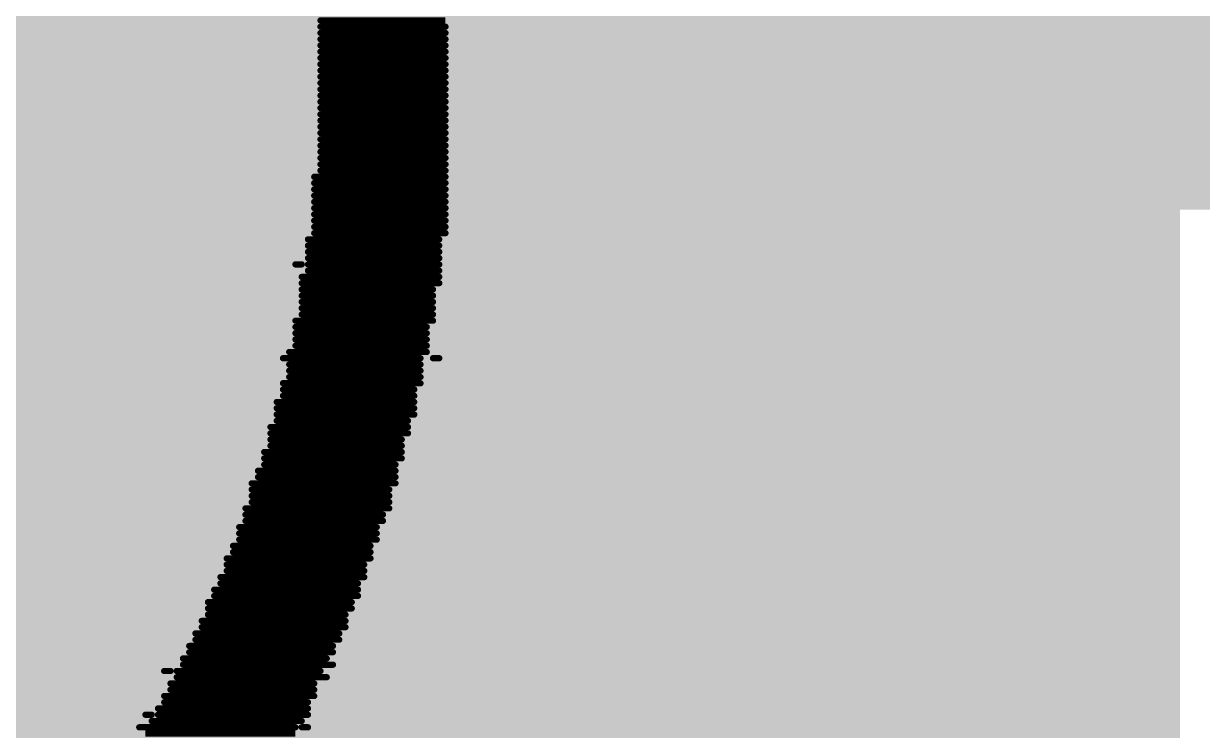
# Model space of a CAD drawing. Header units: inches. Extents: x 0 to 446, y -21 to 70.
# Drawn here: x 29.484 to 34.275, y 51.19 to 54.06 of the extents above; entities that cross this region are included whole.
import ezdxf

# ---------------------------------------------------------------- set-up
doc = ezdxf.new("R2010")
doc.units = ezdxf.units.IN
doc.layers.add('Bottom Overlay', color=54, linetype='Continuous')
doc.layers.add('Top Layer', color=1, linetype='Continuous')

msp = doc.modelspace()

# ---------------------------------------------------------------- hatches: boundary and pattern name
at = {"layer": 'Top Layer'}
for points in [[(29.1058, 54.4981), (29.1058, 53.3043), (69.5414, 53.3043), (69.5414, 54.4981)], [(29.1554, 37.9627), (34.1841, 37.9627), (34.1841, 53.9139), (29.1554, 53.9139)], [(29.1058, 9.7687), (31.7462, 9.7687), (31.7462, 53.5218), (29.1058, 53.5218)]]:
    msp.add_hatch(color=1, dxfattribs=at).paths.add_polyline_path(points)

# ---------------------------------------------------------------- linework, layer by layer
at = {"layer": 'Bottom Overlay'}
for points in [[(30.6908, 54.0727, 0.0254, 0.0254, 0), (31.1988, 54.0727, 0.0254, 0.0254, 0)], [(30.6908, 54.0473, 0.0254, 0.0254, 0), (31.1988, 54.0473, 0.0254, 0.0254, 0)], [(30.6908, 54.0219, 0.0254, 0.0254, 0), (31.1988, 54.0219, 0.0254, 0.0254, 0)], [(30.6908, 53.9965, 0.0254, 0.0254, 0), (31.1988, 53.9965, 0.0254, 0.0254, 0)], [(30.6908, 53.9711, 0.0254, 0.0254, 0), (31.1988, 53.9711, 0.0254, 0.0254, 0)], [(30.6908, 53.9457, 0.0254, 0.0254, 0), (31.1988, 53.9457, 0.0254, 0.0254, 0)], [(30.6908, 53.9203, 0.0254, 0.0254, 0), (31.1988, 53.9203, 0.0254, 0.0254, 0)], [(30.6908, 53.8949, 0.0254, 0.0254, 0), (31.1988, 53.8949, 0.0254, 0.0254, 0)], [(30.6908, 53.8695, 0.0254, 0.0254, 0), (31.1988, 53.8695, 0.0254, 0.0254, 0)], [(30.6908, 53.8441, 0.0254, 0.0254, 0), (31.1988, 53.8441, 0.0254, 0.0254, 0)], [(30.6908, 53.8187, 0.0254, 0.0254, 0), (31.1988, 53.8187, 0.0254, 0.0254, 0)], [(30.6908, 53.7933, 0.0254, 0.0254, 0), (31.1988, 53.7933, 0.0254, 0.0254, 0)], [(30.6908, 53.7679, 0.0254, 0.0254, 0), (31.1988, 53.7679, 0.0254, 0.0254, 0)], [(30.6908, 53.7425, 0.0254, 0.0254, 0), (31.1988, 53.7425, 0.0254, 0.0254, 0)], [(30.6908, 53.7171, 0.0254, 0.0254, 0), (31.1988, 53.7171, 0.0254, 0.0254, 0)], [(30.6908, 53.6917, 0.0254, 0.0254, 0), (31.1988, 53.6917, 0.0254, 0.0254, 0)], [(30.6908, 53.6663, 0.0254, 0.0254, 0), (31.1988, 53.6663, 0.0254, 0.0254, 0)], [(30.6908, 53.6409, 0.0254, 0.0254, 0), (31.1988, 53.6409, 0.0254, 0.0254, 0)], [(30.6908, 53.6155, 0.0254, 0.0254, 0), (31.1988, 53.6155, 0.0254, 0.0254, 0)], [(30.6908, 53.5901, 0.0254, 0.0254, 0), (31.1988, 53.5901, 0.0254, 0.0254, 0)], [(30.6908, 53.5647, 0.0254, 0.0254, 0), (31.1988, 53.5647, 0.0254, 0.0254, 0)], [(30.6908, 53.5393, 0.0254, 0.0254, 0), (31.1988, 53.5393, 0.0254, 0.0254, 0)], [(30.6908, 53.5139, 0.0254, 0.0254, 0), (31.1988, 53.5139, 0.0254, 0.0254, 0)], [(30.6908, 53.4885, 0.0254, 0.0254, 0), (31.1988, 53.4885, 0.0254, 0.0254, 0)], [(30.6908, 53.4631, 0.0254, 0.0254, 0), (31.1988, 53.4631, 0.0254, 0.0254, 0)], [(30.6654, 53.4377, 0.0254, 0.0254, 0), (31.1988, 53.4377, 0.0254, 0.0254, 0)], [(30.6654, 53.4123, 0.0254, 0.0254, 0), (31.1988, 53.4123, 0.0254, 0.0254, 0)], [(30.6654, 53.3869, 0.0254, 0.0254, 0), (31.1988, 53.3869, 0.0254, 0.0254, 0)], [(30.6654, 53.3615, 0.0254, 0.0254, 0), (31.1988, 53.3615, 0.0254, 0.0254, 0)], [(30.6654, 53.3361, 0.0254, 0.0254, 0), (31.1988, 53.3361, 0.0254, 0.0254, 0)], [(30.6654, 53.3107, 0.0254, 0.0254, 0), (31.1988, 53.3107, 0.0254, 0.0254, 0)], [(30.6654, 53.2853, 0.0254, 0.0254, 0), (31.1988, 53.2853, 0.0254, 0.0254, 0)], [(30.6654, 53.2599, 0.0254, 0.0254, 0), (31.1988, 53.2599, 0.0254, 0.0254, 0)], [(30.6654, 53.2345, 0.0254, 0.0254, 0), (31.1988, 53.2345, 0.0254, 0.0254, 0)], [(30.64, 53.1837, 0.0254, 0.0254, 0), (31.1734, 53.1837, 0.0254, 0.0254, 0)], [(30.6654, 53.2091, 0.0254, 0.0254, 0), (31.1988, 53.2091, 0.0254, 0.0254, 0)], [(30.64, 53.1583, 0.0254, 0.0254, 0), (31.1734, 53.1583, 0.0254, 0.0254, 0)], [(30.64, 53.1329, 0.0254, 0.0254, 0), (31.1734, 53.1329, 0.0254, 0.0254, 0)], [(30.5892, 53.0821, 0.0254, 0.0254, 0), (30.6146, 53.0821, 0.0254, 0.0254, 0)], [(30.64, 53.1075, 0.0254, 0.0254, 0), (31.1734, 53.1075, 0.0254, 0.0254, 0)], [(30.64, 53.0821, 0.0254, 0.0254, 0), (31.1734, 53.0821, 0.0254, 0.0254, 0)], [(30.6146, 53.0313, 0.0254, 0.0254, 0), (31.1734, 53.0313, 0.0254, 0.0254, 0)], [(30.64, 53.0567, 0.0254, 0.0254, 0), (31.1734, 53.0567, 0.0254, 0.0254, 0)], [(30.6146, 53.0059, 0.0254, 0.0254, 0), (31.1734, 53.0059, 0.0254, 0.0254, 0)], [(30.6146, 52.9805, 0.0254, 0.0254, 0), (31.148, 52.9805, 0.0254, 0.0254, 0)], [(30.6146, 52.9551, 0.0254, 0.0254, 0), (31.148, 52.9551, 0.0254, 0.0254, 0)], [(30.6146, 52.9297, 0.0254, 0.0254, 0), (31.148, 52.9297, 0.0254, 0.0254, 0)], [(30.6146, 52.9043, 0.0254, 0.0254, 0), (31.148, 52.9043, 0.0254, 0.0254, 0)], [(30.6146, 52.8789, 0.0254, 0.0254, 0), (31.148, 52.8789, 0.0254, 0.0254, 0)], [(30.5892, 52.8535, 0.0254, 0.0254, 0), (31.148, 52.8535, 0.0254, 0.0254, 0)], [(30.5892, 52.8281, 0.0254, 0.0254, 0), (31.1226, 52.8281, 0.0254, 0.0254, 0)], [(30.5892, 52.8027, 0.0254, 0.0254, 0), (31.1226, 52.8027, 0.0254, 0.0254, 0)], [(30.5892, 52.7773, 0.0254, 0.0254, 0), (31.1226, 52.7773, 0.0254, 0.0254, 0)], [(30.5892, 52.7519, 0.0254, 0.0254, 0), (31.1226, 52.7519, 0.0254, 0.0254, 0)], [(30.5384, 52.7011, 0.0254, 0.0254, 0), (31.0972, 52.7011, 0.0254, 0.0254, 0)], [(30.5638, 52.7265, 0.0254, 0.0254, 0), (31.1226, 52.7265, 0.0254, 0.0254, 0)], [(31.148, 52.7011, 0.0254, 0.0254, 0), (31.1734, 52.7011, 0.0254, 0.0254, 0)], [(30.5638, 52.6757, 0.0254, 0.0254, 0), (31.0972, 52.6757, 0.0254, 0.0254, 0)], [(30.5638, 52.6503, 0.0254, 0.0254, 0), (31.0972, 52.6503, 0.0254, 0.0254, 0)], [(30.5384, 52.5995, 0.0254, 0.0254, 0), (31.0972, 52.5995, 0.0254, 0.0254, 0)], [(30.5638, 52.6249, 0.0254, 0.0254, 0), (31.0972, 52.6249, 0.0254, 0.0254, 0)], [(30.5384, 52.5741, 0.0254, 0.0254, 0), (31.0718, 52.5741, 0.0254, 0.0254, 0)], [(30.5384, 52.5487, 0.0254, 0.0254, 0), (31.0718, 52.5487, 0.0254, 0.0254, 0)], [(30.513, 52.5233, 0.0254, 0.0254, 0), (31.0718, 52.5233, 0.0254, 0.0254, 0)], [(30.513, 52.4979, 0.0254, 0.0254, 0), (31.0718, 52.4979, 0.0254, 0.0254, 0)], [(30.513, 52.4725, 0.0254, 0.0254, 0), (31.0718, 52.4725, 0.0254, 0.0254, 0)], [(30.513, 52.4471, 0.0254, 0.0254, 0), (31.0464, 52.4471, 0.0254, 0.0254, 0)], [(30.4876, 52.4217, 0.0254, 0.0254, 0), (31.0464, 52.4217, 0.0254, 0.0254, 0)], [(30.4876, 52.3963, 0.0254, 0.0254, 0), (31.0464, 52.3963, 0.0254, 0.0254, 0)], [(30.4876, 52.3709, 0.0254, 0.0254, 0), (31.021, 52.3709, 0.0254, 0.0254, 0)], [(30.4622, 52.3201, 0.0254, 0.0254, 0), (31.021, 52.3201, 0.0254, 0.0254, 0)], [(30.4876, 52.3455, 0.0254, 0.0254, 0), (31.021, 52.3455, 0.0254, 0.0254, 0)], [(30.4622, 52.2947, 0.0254, 0.0254, 0), (31.021, 52.2947, 0.0254, 0.0254, 0)], [(30.4622, 52.2693, 0.0254, 0.0254, 0), (30.9956, 52.2693, 0.0254, 0.0254, 0)], [(30.4368, 52.2439, 0.0254, 0.0254, 0), (30.9956, 52.2439, 0.0254, 0.0254, 0)], [(30.4368, 52.2185, 0.0254, 0.0254, 0), (30.9956, 52.2185, 0.0254, 0.0254, 0)], [(30.4114, 52.1931, 0.0254, 0.0254, 0), (30.9956, 52.1931, 0.0254, 0.0254, 0)], [(30.4114, 52.1677, 0.0254, 0.0254, 0), (30.9702, 52.1677, 0.0254, 0.0254, 0)], [(30.4114, 52.1423, 0.0254, 0.0254, 0), (30.9702, 52.1423, 0.0254, 0.0254, 0)], [(30.4114, 52.1169, 0.0254, 0.0254, 0), (30.9702, 52.1169, 0.0254, 0.0254, 0)], [(30.386, 52.0915, 0.0254, 0.0254, 0), (30.9702, 52.0915, 0.0254, 0.0254, 0)], [(30.386, 52.0661, 0.0254, 0.0254, 0), (30.9448, 52.0661, 0.0254, 0.0254, 0)], [(30.3606, 52.0153, 0.0254, 0.0254, 0), (30.9194, 52.0153, 0.0254, 0.0254, 0)], [(30.386, 52.0407, 0.0254, 0.0254, 0), (30.9448, 52.0407, 0.0254, 0.0254, 0)], [(30.3606, 51.9899, 0.0254, 0.0254, 0), (30.9194, 51.9899, 0.0254, 0.0254, 0)], [(30.3606, 51.9645, 0.0254, 0.0254, 0), (30.9194, 51.9645, 0.0254, 0.0254, 0)], [(30.3352, 51.9391, 0.0254, 0.0254, 0), (30.894, 51.9391, 0.0254, 0.0254, 0)], [(30.3098, 51.8883, 0.0254, 0.0254, 0), (30.894, 51.8883, 0.0254, 0.0254, 0)], [(30.3352, 51.9137, 0.0254, 0.0254, 0), (30.894, 51.9137, 0.0254, 0.0254, 0)], [(30.3098, 51.8629, 0.0254, 0.0254, 0), (30.8686, 51.8629, 0.0254, 0.0254, 0)], [(30.3098, 51.8375, 0.0254, 0.0254, 0), (30.8686, 51.8375, 0.0254, 0.0254, 0)], [(30.2844, 51.8121, 0.0254, 0.0254, 0), (30.8686, 51.8121, 0.0254, 0.0254, 0)], [(30.2844, 51.7867, 0.0254, 0.0254, 0), (30.8432, 51.7867, 0.0254, 0.0254, 0)], [(30.259, 51.7613, 0.0254, 0.0254, 0), (30.8432, 51.7613, 0.0254, 0.0254, 0)], [(30.259, 51.7359, 0.0254, 0.0254, 0), (30.8432, 51.7359, 0.0254, 0.0254, 0)], [(30.2336, 51.7105, 0.0254, 0.0254, 0), (30.8178, 51.7105, 0.0254, 0.0254, 0)], [(30.2336, 51.6851, 0.0254, 0.0254, 0), (30.8178, 51.6851, 0.0254, 0.0254, 0)], [(30.2082, 51.6343, 0.0254, 0.0254, 0), (30.7924, 51.6343, 0.0254, 0.0254, 0)], [(30.2336, 51.6597, 0.0254, 0.0254, 0), (30.7924, 51.6597, 0.0254, 0.0254, 0)], [(30.1828, 51.5835, 0.0254, 0.0254, 0), (30.767, 51.5835, 0.0254, 0.0254, 0)], [(30.2082, 51.6089, 0.0254, 0.0254, 0), (30.7924, 51.6089, 0.0254, 0.0254, 0)], [(30.1574, 51.5327, 0.0254, 0.0254, 0), (30.7416, 51.5327, 0.0254, 0.0254, 0)], [(30.1828, 51.5581, 0.0254, 0.0254, 0), (30.767, 51.5581, 0.0254, 0.0254, 0)], [(30.1574, 51.5073, 0.0254, 0.0254, 0), (30.7416, 51.5073, 0.0254, 0.0254, 0)], [(30.132, 51.4819, 0.0254, 0.0254, 0), (30.7162, 51.4819, 0.0254, 0.0254, 0)], [(30.132, 51.4565, 0.0254, 0.0254, 0), (30.7416, 51.4565, 0.0254, 0.0254, 0)], [(30.0558, 51.4311, 0.0254, 0.0254, 0), (30.0812, 51.4311, 0.0254, 0.0254, 0)], [(30.1066, 51.4311, 0.0254, 0.0254, 0), (30.6908, 51.4311, 0.0254, 0.0254, 0)], [(30.1066, 51.4057, 0.0254, 0.0254, 0), (30.7162, 51.4057, 0.0254, 0.0254, 0)], [(30.0812, 51.3803, 0.0254, 0.0254, 0), (30.6654, 51.3803, 0.0254, 0.0254, 0)], [(30.0812, 51.3549, 0.0254, 0.0254, 0), (30.6654, 51.3549, 0.0254, 0.0254, 0)], [(30.0558, 51.3295, 0.0254, 0.0254, 0), (30.6654, 51.3295, 0.0254, 0.0254, 0)], [(30.0558, 51.3041, 0.0254, 0.0254, 0), (30.64, 51.3041, 0.0254, 0.0254, 0)], [(29.9796, 51.2533, 0.0254, 0.0254, 0), (30.005, 51.2533, 0.0254, 0.0254, 0)], [(30.0304, 51.2787, 0.0254, 0.0254, 0), (30.64, 51.2787, 0.0254, 0.0254, 0)], [(30.0304, 51.2533, 0.0254, 0.0254, 0), (30.64, 51.2533, 0.0254, 0.0254, 0)], [(29.9542, 51.2025, 0.0254, 0.0254, 0), (30.5892, 51.2025, 0.0254, 0.0254, 0)], [(30.005, 51.2279, 0.0254, 0.0254, 0), (30.6146, 51.2279, 0.0254, 0.0254, 0)], [(30.6146, 51.2025, 0.0254, 0.0254, 0), (30.64, 51.2025, 0.0254, 0.0254, 0)], [(29.9796, 51.1771, 0.0254, 0.0254, 0), (30.5892, 51.1771, 0.0254, 0.0254, 0)]]:
    msp.add_lwpolyline(points, format="xyseb", dxfattribs=at)
for points in [[(30.6845, 54.0727, 0.0127, 0.0127, 1), (30.6972, 54.0727, 0.0127, 0.0127, 1)], [(30.6845, 54.0473, 0.0127, 0.0127, 1), (30.6972, 54.0473, 0.0127, 0.0127, 1)], [(31.1925, 54.0473, 0.0127, 0.0127, 1), (31.2052, 54.0473, 0.0127, 0.0127, 1)], [(30.6845, 54.0219, 0.0127, 0.0127, 1), (30.6972, 54.0219, 0.0127, 0.0127, 1)], [(30.6845, 53.9965, 0.0127, 0.0127, 1), (30.6972, 53.9965, 0.0127, 0.0127, 1)], [(31.1925, 54.0219, 0.0127, 0.0127, 1), (31.2052, 54.0219, 0.0127, 0.0127, 1)], [(31.1925, 53.9965, 0.0127, 0.0127, 1), (31.2052, 53.9965, 0.0127, 0.0127, 1)], [(30.6845, 53.9711, 0.0127, 0.0127, 1), (30.6972, 53.9711, 0.0127, 0.0127, 1)], [(30.6845, 53.9457, 0.0127, 0.0127, 1), (30.6972, 53.9457, 0.0127, 0.0127, 1)], [(31.1925, 53.9711, 0.0127, 0.0127, 1), (31.2052, 53.9711, 0.0127, 0.0127, 1)], [(31.1925, 53.9457, 0.0127, 0.0127, 1), (31.2052, 53.9457, 0.0127, 0.0127, 1)], [(30.6845, 53.9203, 0.0127, 0.0127, 1), (30.6972, 53.9203, 0.0127, 0.0127, 1)], [(30.6845, 53.8949, 0.0127, 0.0127, 1), (30.6972, 53.8949, 0.0127, 0.0127, 1)], [(31.1925, 53.9203, 0.0127, 0.0127, 1), (31.2052, 53.9203, 0.0127, 0.0127, 1)], [(31.1925, 53.8949, 0.0127, 0.0127, 1), (31.2052, 53.8949, 0.0127, 0.0127, 1)], [(30.6845, 53.8695, 0.0127, 0.0127, 1), (30.6972, 53.8695, 0.0127, 0.0127, 1)], [(30.6845, 53.8441, 0.0127, 0.0127, 1), (30.6972, 53.8441, 0.0127, 0.0127, 1)], [(31.1925, 53.8695, 0.0127, 0.0127, 1), (31.2052, 53.8695, 0.0127, 0.0127, 1)], [(31.1925, 53.8441, 0.0127, 0.0127, 1), (31.2052, 53.8441, 0.0127, 0.0127, 1)], [(30.6845, 53.8187, 0.0127, 0.0127, 1), (30.6972, 53.8187, 0.0127, 0.0127, 1)], [(30.6845, 53.7933, 0.0127, 0.0127, 1), (30.6972, 53.7933, 0.0127, 0.0127, 1)], [(31.1925, 53.8187, 0.0127, 0.0127, 1), (31.2052, 53.8187, 0.0127, 0.0127, 1)], [(31.1925, 53.7933, 0.0127, 0.0127, 1), (31.2052, 53.7933, 0.0127, 0.0127, 1)], [(30.6845, 53.7679, 0.0127, 0.0127, 1), (30.6972, 53.7679, 0.0127, 0.0127, 1)], [(30.6845, 53.7425, 0.0127, 0.0127, 1), (30.6972, 53.7425, 0.0127, 0.0127, 1)], [(31.1925, 53.7679, 0.0127, 0.0127, 1), (31.2052, 53.7679, 0.0127, 0.0127, 1)], [(31.1925, 53.7425, 0.0127, 0.0127, 1), (31.2052, 53.7425, 0.0127, 0.0127, 1)], [(30.6845, 53.7171, 0.0127, 0.0127, 1), (30.6972, 53.7171, 0.0127, 0.0127, 1)], [(30.6845, 53.6917, 0.0127, 0.0127, 1), (30.6972, 53.6917, 0.0127, 0.0127, 1)], [(31.1925, 53.7171, 0.0127, 0.0127, 1), (31.2052, 53.7171, 0.0127, 0.0127, 1)], [(31.1925, 53.6917, 0.0127, 0.0127, 1), (31.2052, 53.6917, 0.0127, 0.0127, 1)], [(30.6845, 53.6663, 0.0127, 0.0127, 1), (30.6972, 53.6663, 0.0127, 0.0127, 1)], [(30.6845, 53.6409, 0.0127, 0.0127, 1), (30.6972, 53.6409, 0.0127, 0.0127, 1)], [(31.1925, 53.6663, 0.0127, 0.0127, 1), (31.2052, 53.6663, 0.0127, 0.0127, 1)], [(31.1925, 53.6409, 0.0127, 0.0127, 1), (31.2052, 53.6409, 0.0127, 0.0127, 1)], [(30.6845, 53.6155, 0.0127, 0.0127, 1), (30.6972, 53.6155, 0.0127, 0.0127, 1)], [(31.1925, 53.6155, 0.0127, 0.0127, 1), (31.2052, 53.6155, 0.0127, 0.0127, 1)], [(30.6845, 53.5901, 0.0127, 0.0127, 1), (30.6972, 53.5901, 0.0127, 0.0127, 1)], [(30.6845, 53.5647, 0.0127, 0.0127, 1), (30.6972, 53.5647, 0.0127, 0.0127, 1)], [(31.1925, 53.5901, 0.0127, 0.0127, 1), (31.2052, 53.5901, 0.0127, 0.0127, 1)], [(31.1925, 53.5647, 0.0127, 0.0127, 1), (31.2052, 53.5647, 0.0127, 0.0127, 1)], [(30.6845, 53.5393, 0.0127, 0.0127, 1), (30.6972, 53.5393, 0.0127, 0.0127, 1)], [(30.6845, 53.5139, 0.0127, 0.0127, 1), (30.6972, 53.5139, 0.0127, 0.0127, 1)], [(31.1925, 53.5393, 0.0127, 0.0127, 1), (31.2052, 53.5393, 0.0127, 0.0127, 1)], [(31.1925, 53.5139, 0.0127, 0.0127, 1), (31.2052, 53.5139, 0.0127, 0.0127, 1)], [(30.6845, 53.4885, 0.0127, 0.0127, 1), (30.6972, 53.4885, 0.0127, 0.0127, 1)], [(30.6845, 53.4631, 0.0127, 0.0127, 1), (30.6972, 53.4631, 0.0127, 0.0127, 1)], [(31.1925, 53.4885, 0.0127, 0.0127, 1), (31.2052, 53.4885, 0.0127, 0.0127, 1)], [(31.1925, 53.4631, 0.0127, 0.0127, 1), (31.2052, 53.4631, 0.0127, 0.0127, 1)], [(30.6591, 53.4377, 0.0127, 0.0127, 1), (30.6718, 53.4377, 0.0127, 0.0127, 1)], [(30.6591, 53.4123, 0.0127, 0.0127, 1), (30.6718, 53.4123, 0.0127, 0.0127, 1)], [(31.1925, 53.4377, 0.0127, 0.0127, 1), (31.2052, 53.4377, 0.0127, 0.0127, 1)], [(31.1925, 53.4123, 0.0127, 0.0127, 1), (31.2052, 53.4123, 0.0127, 0.0127, 1)], [(30.6591, 53.3869, 0.0127, 0.0127, 1), (30.6718, 53.3869, 0.0127, 0.0127, 1)], [(30.6591, 53.3615, 0.0127, 0.0127, 1), (30.6718, 53.3615, 0.0127, 0.0127, 1)], [(31.1925, 53.3869, 0.0127, 0.0127, 1), (31.2052, 53.3869, 0.0127, 0.0127, 1)], [(31.1925, 53.3615, 0.0127, 0.0127, 1), (31.2052, 53.3615, 0.0127, 0.0127, 1)], [(30.6591, 53.3361, 0.0127, 0.0127, 1), (30.6718, 53.3361, 0.0127, 0.0127, 1)], [(30.6591, 53.3107, 0.0127, 0.0127, 1), (30.6718, 53.3107, 0.0127, 0.0127, 1)], [(31.1925, 53.3361, 0.0127, 0.0127, 1), (31.2052, 53.3361, 0.0127, 0.0127, 1)], [(31.1925, 53.3107, 0.0127, 0.0127, 1), (31.2052, 53.3107, 0.0127, 0.0127, 1)], [(30.6591, 53.2853, 0.0127, 0.0127, 1), (30.6718, 53.2853, 0.0127, 0.0127, 1)], [(30.6591, 53.2599, 0.0127, 0.0127, 1), (30.6718, 53.2599, 0.0127, 0.0127, 1)], [(31.1925, 53.2853, 0.0127, 0.0127, 1), (31.2052, 53.2853, 0.0127, 0.0127, 1)], [(31.1925, 53.2599, 0.0127, 0.0127, 1), (31.2052, 53.2599, 0.0127, 0.0127, 1)], [(30.6591, 53.2345, 0.0127, 0.0127, 1), (30.6718, 53.2345, 0.0127, 0.0127, 1)], [(31.1925, 53.2345, 0.0127, 0.0127, 1), (31.2052, 53.2345, 0.0127, 0.0127, 1)], [(30.6337, 53.1837, 0.0127, 0.0127, 1), (30.6464, 53.1837, 0.0127, 0.0127, 1)], [(30.6591, 53.2091, 0.0127, 0.0127, 1), (30.6718, 53.2091, 0.0127, 0.0127, 1)], [(31.1671, 53.1837, 0.0127, 0.0127, 1), (31.1798, 53.1837, 0.0127, 0.0127, 1)], [(31.1925, 53.2091, 0.0127, 0.0127, 1), (31.2052, 53.2091, 0.0127, 0.0127, 1)], [(30.6337, 53.1583, 0.0127, 0.0127, 1), (30.6464, 53.1583, 0.0127, 0.0127, 1)], [(30.6337, 53.1329, 0.0127, 0.0127, 1), (30.6464, 53.1329, 0.0127, 0.0127, 1)], [(31.1671, 53.1583, 0.0127, 0.0127, 1), (31.1798, 53.1583, 0.0127, 0.0127, 1)], [(31.1671, 53.1329, 0.0127, 0.0127, 1), (31.1798, 53.1329, 0.0127, 0.0127, 1)], [(30.5829, 53.0821, 0.0127, 0.0127, 1), (30.5956, 53.0821, 0.0127, 0.0127, 1)], [(30.6083, 53.0821, 0.0127, 0.0127, 1), (30.621, 53.0821, 0.0127, 0.0127, 1)], [(30.6337, 53.1075, 0.0127, 0.0127, 1), (30.6464, 53.1075, 0.0127, 0.0127, 1)], [(30.6337, 53.0821, 0.0127, 0.0127, 1), (30.6464, 53.0821, 0.0127, 0.0127, 1)], [(31.1671, 53.1075, 0.0127, 0.0127, 1), (31.1798, 53.1075, 0.0127, 0.0127, 1)], [(31.1671, 53.0821, 0.0127, 0.0127, 1), (31.1798, 53.0821, 0.0127, 0.0127, 1)], [(30.6083, 53.0313, 0.0127, 0.0127, 1), (30.621, 53.0313, 0.0127, 0.0127, 1)], [(30.6337, 53.0567, 0.0127, 0.0127, 1), (30.6464, 53.0567, 0.0127, 0.0127, 1)], [(31.1671, 53.0567, 0.0127, 0.0127, 1), (31.1798, 53.0567, 0.0127, 0.0127, 1)], [(31.1671, 53.0313, 0.0127, 0.0127, 1), (31.1798, 53.0313, 0.0127, 0.0127, 1)], [(30.6083, 53.0059, 0.0127, 0.0127, 1), (30.621, 53.0059, 0.0127, 0.0127, 1)], [(30.6083, 52.9805, 0.0127, 0.0127, 1), (30.621, 52.9805, 0.0127, 0.0127, 1)], [(31.1417, 52.9805, 0.0127, 0.0127, 1), (31.1544, 52.9805, 0.0127, 0.0127, 1)], [(31.1671, 53.0059, 0.0127, 0.0127, 1), (31.1798, 53.0059, 0.0127, 0.0127, 1)], [(30.6083, 52.9551, 0.0127, 0.0127, 1), (30.621, 52.9551, 0.0127, 0.0127, 1)], [(30.6083, 52.9297, 0.0127, 0.0127, 1), (30.621, 52.9297, 0.0127, 0.0127, 1)], [(31.1417, 52.9551, 0.0127, 0.0127, 1), (31.1544, 52.9551, 0.0127, 0.0127, 1)], [(31.1417, 52.9297, 0.0127, 0.0127, 1), (31.1544, 52.9297, 0.0127, 0.0127, 1)], [(30.6083, 52.9043, 0.0127, 0.0127, 1), (30.621, 52.9043, 0.0127, 0.0127, 1)], [(30.6083, 52.8789, 0.0127, 0.0127, 1), (30.621, 52.8789, 0.0127, 0.0127, 1)], [(31.1417, 52.9043, 0.0127, 0.0127, 1), (31.1544, 52.9043, 0.0127, 0.0127, 1)], [(31.1417, 52.8789, 0.0127, 0.0127, 1), (31.1544, 52.8789, 0.0127, 0.0127, 1)], [(30.5829, 52.8535, 0.0127, 0.0127, 1), (30.5956, 52.8535, 0.0127, 0.0127, 1)], [(30.5829, 52.8281, 0.0127, 0.0127, 1), (30.5956, 52.8281, 0.0127, 0.0127, 1)], [(31.1163, 52.8281, 0.0127, 0.0127, 1), (31.129, 52.8281, 0.0127, 0.0127, 1)], [(31.1417, 52.8535, 0.0127, 0.0127, 1), (31.1544, 52.8535, 0.0127, 0.0127, 1)], [(30.5829, 52.8027, 0.0127, 0.0127, 1), (30.5956, 52.8027, 0.0127, 0.0127, 1)], [(31.1163, 52.8027, 0.0127, 0.0127, 1), (31.129, 52.8027, 0.0127, 0.0127, 1)], [(30.5829, 52.7773, 0.0127, 0.0127, 1), (30.5956, 52.7773, 0.0127, 0.0127, 1)], [(30.5829, 52.7519, 0.0127, 0.0127, 1), (30.5956, 52.7519, 0.0127, 0.0127, 1)], [(31.1163, 52.7773, 0.0127, 0.0127, 1), (31.129, 52.7773, 0.0127, 0.0127, 1)], [(31.1163, 52.7519, 0.0127, 0.0127, 1), (31.129, 52.7519, 0.0127, 0.0127, 1)], [(30.5321, 52.7011, 0.0127, 0.0127, 1), (30.5448, 52.7011, 0.0127, 0.0127, 1)], [(30.5575, 52.7265, 0.0127, 0.0127, 1), (30.5702, 52.7265, 0.0127, 0.0127, 1)], [(31.0909, 52.7011, 0.0127, 0.0127, 1), (31.1036, 52.7011, 0.0127, 0.0127, 1)], [(31.1163, 52.7265, 0.0127, 0.0127, 1), (31.129, 52.7265, 0.0127, 0.0127, 1)], [(31.1417, 52.7011, 0.0127, 0.0127, 1), (31.1544, 52.7011, 0.0127, 0.0127, 1)], [(31.1671, 52.7011, 0.0127, 0.0127, 1), (31.1798, 52.7011, 0.0127, 0.0127, 1)], [(30.5575, 52.6757, 0.0127, 0.0127, 1), (30.5702, 52.6757, 0.0127, 0.0127, 1)], [(30.5575, 52.6503, 0.0127, 0.0127, 1), (30.5702, 52.6503, 0.0127, 0.0127, 1)], [(31.0909, 52.6757, 0.0127, 0.0127, 1), (31.1036, 52.6757, 0.0127, 0.0127, 1)], [(31.0909, 52.6503, 0.0127, 0.0127, 1), (31.1036, 52.6503, 0.0127, 0.0127, 1)], [(30.5321, 52.5995, 0.0127, 0.0127, 1), (30.5448, 52.5995, 0.0127, 0.0127, 1)], [(30.5575, 52.6249, 0.0127, 0.0127, 1), (30.5702, 52.6249, 0.0127, 0.0127, 1)], [(31.0909, 52.6249, 0.0127, 0.0127, 1), (31.1036, 52.6249, 0.0127, 0.0127, 1)], [(31.0909, 52.5995, 0.0127, 0.0127, 1), (31.1036, 52.5995, 0.0127, 0.0127, 1)], [(30.5321, 52.5741, 0.0127, 0.0127, 1), (30.5448, 52.5741, 0.0127, 0.0127, 1)], [(30.5321, 52.5487, 0.0127, 0.0127, 1), (30.5448, 52.5487, 0.0127, 0.0127, 1)], [(31.0655, 52.5741, 0.0127, 0.0127, 1), (31.0782, 52.5741, 0.0127, 0.0127, 1)], [(31.0655, 52.5487, 0.0127, 0.0127, 1), (31.0782, 52.5487, 0.0127, 0.0127, 1)], [(30.5067, 52.5233, 0.0127, 0.0127, 1), (30.5194, 52.5233, 0.0127, 0.0127, 1)], [(30.5067, 52.4979, 0.0127, 0.0127, 1), (30.5194, 52.4979, 0.0127, 0.0127, 1)], [(31.0655, 52.5233, 0.0127, 0.0127, 1), (31.0782, 52.5233, 0.0127, 0.0127, 1)], [(31.0655, 52.4979, 0.0127, 0.0127, 1), (31.0782, 52.4979, 0.0127, 0.0127, 1)], [(30.5067, 52.4725, 0.0127, 0.0127, 1), (30.5194, 52.4725, 0.0127, 0.0127, 1)], [(30.5067, 52.4471, 0.0127, 0.0127, 1), (30.5194, 52.4471, 0.0127, 0.0127, 1)], [(31.0401, 52.4471, 0.0127, 0.0127, 1), (31.0528, 52.4471, 0.0127, 0.0127, 1)], [(31.0655, 52.4725, 0.0127, 0.0127, 1), (31.0782, 52.4725, 0.0127, 0.0127, 1)], [(30.4813, 52.4217, 0.0127, 0.0127, 1), (30.494, 52.4217, 0.0127, 0.0127, 1)], [(30.4813, 52.3963, 0.0127, 0.0127, 1), (30.494, 52.3963, 0.0127, 0.0127, 1)], [(31.0401, 52.4217, 0.0127, 0.0127, 1), (31.0528, 52.4217, 0.0127, 0.0127, 1)], [(31.0401, 52.3963, 0.0127, 0.0127, 1), (31.0528, 52.3963, 0.0127, 0.0127, 1)], [(30.4813, 52.3709, 0.0127, 0.0127, 1), (30.494, 52.3709, 0.0127, 0.0127, 1)], [(31.0147, 52.3709, 0.0127, 0.0127, 1), (31.0274, 52.3709, 0.0127, 0.0127, 1)], [(30.4559, 52.3201, 0.0127, 0.0127, 1), (30.4686, 52.3201, 0.0127, 0.0127, 1)], [(30.4813, 52.3455, 0.0127, 0.0127, 1), (30.494, 52.3455, 0.0127, 0.0127, 1)], [(31.0147, 52.3455, 0.0127, 0.0127, 1), (31.0274, 52.3455, 0.0127, 0.0127, 1)], [(31.0147, 52.3201, 0.0127, 0.0127, 1), (31.0274, 52.3201, 0.0127, 0.0127, 1)], [(30.4559, 52.2947, 0.0127, 0.0127, 1), (30.4686, 52.2947, 0.0127, 0.0127, 1)], [(30.4559, 52.2693, 0.0127, 0.0127, 1), (30.4686, 52.2693, 0.0127, 0.0127, 1)], [(30.9893, 52.2693, 0.0127, 0.0127, 1), (31.002, 52.2693, 0.0127, 0.0127, 1)], [(31.0147, 52.2947, 0.0127, 0.0127, 1), (31.0274, 52.2947, 0.0127, 0.0127, 1)], [(30.4305, 52.2439, 0.0127, 0.0127, 1), (30.4432, 52.2439, 0.0127, 0.0127, 1)], [(30.4305, 52.2185, 0.0127, 0.0127, 1), (30.4432, 52.2185, 0.0127, 0.0127, 1)], [(30.9893, 52.2439, 0.0127, 0.0127, 1), (31.002, 52.2439, 0.0127, 0.0127, 1)], [(30.9893, 52.2185, 0.0127, 0.0127, 1), (31.002, 52.2185, 0.0127, 0.0127, 1)], [(30.4051, 52.1931, 0.0127, 0.0127, 1), (30.4178, 52.1931, 0.0127, 0.0127, 1)], [(30.4051, 52.1677, 0.0127, 0.0127, 1), (30.4178, 52.1677, 0.0127, 0.0127, 1)], [(30.9639, 52.1677, 0.0127, 0.0127, 1), (30.9766, 52.1677, 0.0127, 0.0127, 1)], [(30.9893, 52.1931, 0.0127, 0.0127, 1), (31.002, 52.1931, 0.0127, 0.0127, 1)], [(30.4051, 52.1423, 0.0127, 0.0127, 1), (30.4178, 52.1423, 0.0127, 0.0127, 1)], [(30.4051, 52.1169, 0.0127, 0.0127, 1), (30.4178, 52.1169, 0.0127, 0.0127, 1)], [(30.9639, 52.1423, 0.0127, 0.0127, 1), (30.9766, 52.1423, 0.0127, 0.0127, 1)], [(30.9639, 52.1169, 0.0127, 0.0127, 1), (30.9766, 52.1169, 0.0127, 0.0127, 1)], [(30.3797, 52.0915, 0.0127, 0.0127, 1), (30.3924, 52.0915, 0.0127, 0.0127, 1)], [(30.3797, 52.0661, 0.0127, 0.0127, 1), (30.3924, 52.0661, 0.0127, 0.0127, 1)], [(30.9385, 52.0661, 0.0127, 0.0127, 1), (30.9512, 52.0661, 0.0127, 0.0127, 1)], [(30.9639, 52.0915, 0.0127, 0.0127, 1), (30.9766, 52.0915, 0.0127, 0.0127, 1)], [(30.3543, 52.0153, 0.0127, 0.0127, 1), (30.367, 52.0153, 0.0127, 0.0127, 1)], [(30.3797, 52.0407, 0.0127, 0.0127, 1), (30.3924, 52.0407, 0.0127, 0.0127, 1)], [(30.9131, 52.0153, 0.0127, 0.0127, 1), (30.9258, 52.0153, 0.0127, 0.0127, 1)], [(30.9385, 52.0407, 0.0127, 0.0127, 1), (30.9512, 52.0407, 0.0127, 0.0127, 1)], [(30.3543, 51.9899, 0.0127, 0.0127, 1), (30.367, 51.9899, 0.0127, 0.0127, 1)], [(30.3543, 51.9645, 0.0127, 0.0127, 1), (30.367, 51.9645, 0.0127, 0.0127, 1)], [(30.9131, 51.9899, 0.0127, 0.0127, 1), (30.9258, 51.9899, 0.0127, 0.0127, 1)], [(30.9131, 51.9645, 0.0127, 0.0127, 1), (30.9258, 51.9645, 0.0127, 0.0127, 1)], [(30.3289, 51.9391, 0.0127, 0.0127, 1), (30.3416, 51.9391, 0.0127, 0.0127, 1)], [(30.8877, 51.9391, 0.0127, 0.0127, 1), (30.9004, 51.9391, 0.0127, 0.0127, 1)], [(30.3035, 51.8883, 0.0127, 0.0127, 1), (30.3162, 51.8883, 0.0127, 0.0127, 1)], [(30.3289, 51.9137, 0.0127, 0.0127, 1), (30.3416, 51.9137, 0.0127, 0.0127, 1)], [(30.8877, 51.9137, 0.0127, 0.0127, 1), (30.9004, 51.9137, 0.0127, 0.0127, 1)], [(30.8877, 51.8883, 0.0127, 0.0127, 1), (30.9004, 51.8883, 0.0127, 0.0127, 1)], [(30.3035, 51.8629, 0.0127, 0.0127, 1), (30.3162, 51.8629, 0.0127, 0.0127, 1)], [(30.3035, 51.8375, 0.0127, 0.0127, 1), (30.3162, 51.8375, 0.0127, 0.0127, 1)], [(30.8623, 51.8629, 0.0127, 0.0127, 1), (30.875, 51.8629, 0.0127, 0.0127, 1)], [(30.8623, 51.8375, 0.0127, 0.0127, 1), (30.875, 51.8375, 0.0127, 0.0127, 1)], [(30.2781, 51.8121, 0.0127, 0.0127, 1), (30.2908, 51.8121, 0.0127, 0.0127, 1)], [(30.2781, 51.7867, 0.0127, 0.0127, 1), (30.2908, 51.7867, 0.0127, 0.0127, 1)], [(30.8369, 51.7867, 0.0127, 0.0127, 1), (30.8496, 51.7867, 0.0127, 0.0127, 1)], [(30.8623, 51.8121, 0.0127, 0.0127, 1), (30.875, 51.8121, 0.0127, 0.0127, 1)], [(30.2527, 51.7613, 0.0127, 0.0127, 1), (30.2654, 51.7613, 0.0127, 0.0127, 1)], [(30.2527, 51.7359, 0.0127, 0.0127, 1), (30.2654, 51.7359, 0.0127, 0.0127, 1)], [(30.8369, 51.7613, 0.0127, 0.0127, 1), (30.8496, 51.7613, 0.0127, 0.0127, 1)], [(30.8369, 51.7359, 0.0127, 0.0127, 1), (30.8496, 51.7359, 0.0127, 0.0127, 1)], [(30.2273, 51.7105, 0.0127, 0.0127, 1), (30.24, 51.7105, 0.0127, 0.0127, 1)], [(30.2273, 51.6851, 0.0127, 0.0127, 1), (30.24, 51.6851, 0.0127, 0.0127, 1)], [(30.8115, 51.7105, 0.0127, 0.0127, 1), (30.8242, 51.7105, 0.0127, 0.0127, 1)], [(30.8115, 51.6851, 0.0127, 0.0127, 1), (30.8242, 51.6851, 0.0127, 0.0127, 1)], [(30.2019, 51.6343, 0.0127, 0.0127, 1), (30.2146, 51.6343, 0.0127, 0.0127, 1)], [(30.2273, 51.6597, 0.0127, 0.0127, 1), (30.24, 51.6597, 0.0127, 0.0127, 1)], [(30.7861, 51.6597, 0.0127, 0.0127, 1), (30.7988, 51.6597, 0.0127, 0.0127, 1)], [(30.7861, 51.6343, 0.0127, 0.0127, 1), (30.7988, 51.6343, 0.0127, 0.0127, 1)], [(30.1765, 51.5835, 0.0127, 0.0127, 1), (30.1892, 51.5835, 0.0127, 0.0127, 1)], [(30.2019, 51.6089, 0.0127, 0.0127, 1), (30.2146, 51.6089, 0.0127, 0.0127, 1)], [(30.7607, 51.5835, 0.0127, 0.0127, 1), (30.7734, 51.5835, 0.0127, 0.0127, 1)], [(30.7861, 51.6089, 0.0127, 0.0127, 1), (30.7988, 51.6089, 0.0127, 0.0127, 1)], [(30.1511, 51.5327, 0.0127, 0.0127, 1), (30.1638, 51.5327, 0.0127, 0.0127, 1)], [(30.1765, 51.5581, 0.0127, 0.0127, 1), (30.1892, 51.5581, 0.0127, 0.0127, 1)], [(30.7353, 51.5327, 0.0127, 0.0127, 1), (30.748, 51.5327, 0.0127, 0.0127, 1)], [(30.7607, 51.5581, 0.0127, 0.0127, 1), (30.7734, 51.5581, 0.0127, 0.0127, 1)], [(30.1511, 51.5073, 0.0127, 0.0127, 1), (30.1638, 51.5073, 0.0127, 0.0127, 1)], [(30.7353, 51.5073, 0.0127, 0.0127, 1), (30.748, 51.5073, 0.0127, 0.0127, 1)], [(30.1257, 51.4819, 0.0127, 0.0127, 1), (30.1384, 51.4819, 0.0127, 0.0127, 1)], [(30.1257, 51.4565, 0.0127, 0.0127, 1), (30.1384, 51.4565, 0.0127, 0.0127, 1)], [(30.7099, 51.4819, 0.0127, 0.0127, 1), (30.7226, 51.4819, 0.0127, 0.0127, 1)], [(30.7353, 51.4565, 0.0127, 0.0127, 1), (30.748, 51.4565, 0.0127, 0.0127, 1)], [(30.0495, 51.4311, 0.0127, 0.0127, 1), (30.0622, 51.4311, 0.0127, 0.0127, 1)], [(30.0749, 51.4311, 0.0127, 0.0127, 1), (30.0876, 51.4311, 0.0127, 0.0127, 1)], [(30.1003, 51.4311, 0.0127, 0.0127, 1), (30.113, 51.4311, 0.0127, 0.0127, 1)], [(30.1003, 51.4057, 0.0127, 0.0127, 1), (30.113, 51.4057, 0.0127, 0.0127, 1)], [(30.6845, 51.4311, 0.0127, 0.0127, 1), (30.6972, 51.4311, 0.0127, 0.0127, 1)], [(30.7099, 51.4057, 0.0127, 0.0127, 1), (30.7226, 51.4057, 0.0127, 0.0127, 1)], [(30.0749, 51.3803, 0.0127, 0.0127, 1), (30.0876, 51.3803, 0.0127, 0.0127, 1)], [(30.0749, 51.3549, 0.0127, 0.0127, 1), (30.0876, 51.3549, 0.0127, 0.0127, 1)], [(30.6591, 51.3803, 0.0127, 0.0127, 1), (30.6718, 51.3803, 0.0127, 0.0127, 1)], [(30.6591, 51.3549, 0.0127, 0.0127, 1), (30.6718, 51.3549, 0.0127, 0.0127, 1)], [(30.0495, 51.3295, 0.0127, 0.0127, 1), (30.0622, 51.3295, 0.0127, 0.0127, 1)], [(30.0495, 51.3041, 0.0127, 0.0127, 1), (30.0622, 51.3041, 0.0127, 0.0127, 1)], [(30.6337, 51.3041, 0.0127, 0.0127, 1), (30.6464, 51.3041, 0.0127, 0.0127, 1)], [(30.6591, 51.3295, 0.0127, 0.0127, 1), (30.6718, 51.3295, 0.0127, 0.0127, 1)], [(29.9733, 51.2533, 0.0127, 0.0127, 1), (29.986, 51.2533, 0.0127, 0.0127, 1)], [(29.9987, 51.2533, 0.0127, 0.0127, 1), (30.0114, 51.2533, 0.0127, 0.0127, 1)], [(30.0241, 51.2787, 0.0127, 0.0127, 1), (30.0368, 51.2787, 0.0127, 0.0127, 1)], [(30.0241, 51.2533, 0.0127, 0.0127, 1), (30.0368, 51.2533, 0.0127, 0.0127, 1)], [(30.6337, 51.2787, 0.0127, 0.0127, 1), (30.6464, 51.2787, 0.0127, 0.0127, 1)], [(30.6337, 51.2533, 0.0127, 0.0127, 1), (30.6464, 51.2533, 0.0127, 0.0127, 1)], [(29.9479, 51.2025, 0.0127, 0.0127, 1), (29.9606, 51.2025, 0.0127, 0.0127, 1)], [(29.9987, 51.2279, 0.0127, 0.0127, 1), (30.0114, 51.2279, 0.0127, 0.0127, 1)], [(30.5829, 51.2025, 0.0127, 0.0127, 1), (30.5956, 51.2025, 0.0127, 0.0127, 1)], [(30.6083, 51.2279, 0.0127, 0.0127, 1), (30.621, 51.2279, 0.0127, 0.0127, 1)], [(30.6083, 51.2025, 0.0127, 0.0127, 1), (30.621, 51.2025, 0.0127, 0.0127, 1)], [(30.6337, 51.2025, 0.0127, 0.0127, 1), (30.6464, 51.2025, 0.0127, 0.0127, 1)]]:
    msp.add_lwpolyline(points, format="xyseb", close=True, dxfattribs=at)

doc.saveas('drawing.dxf')
